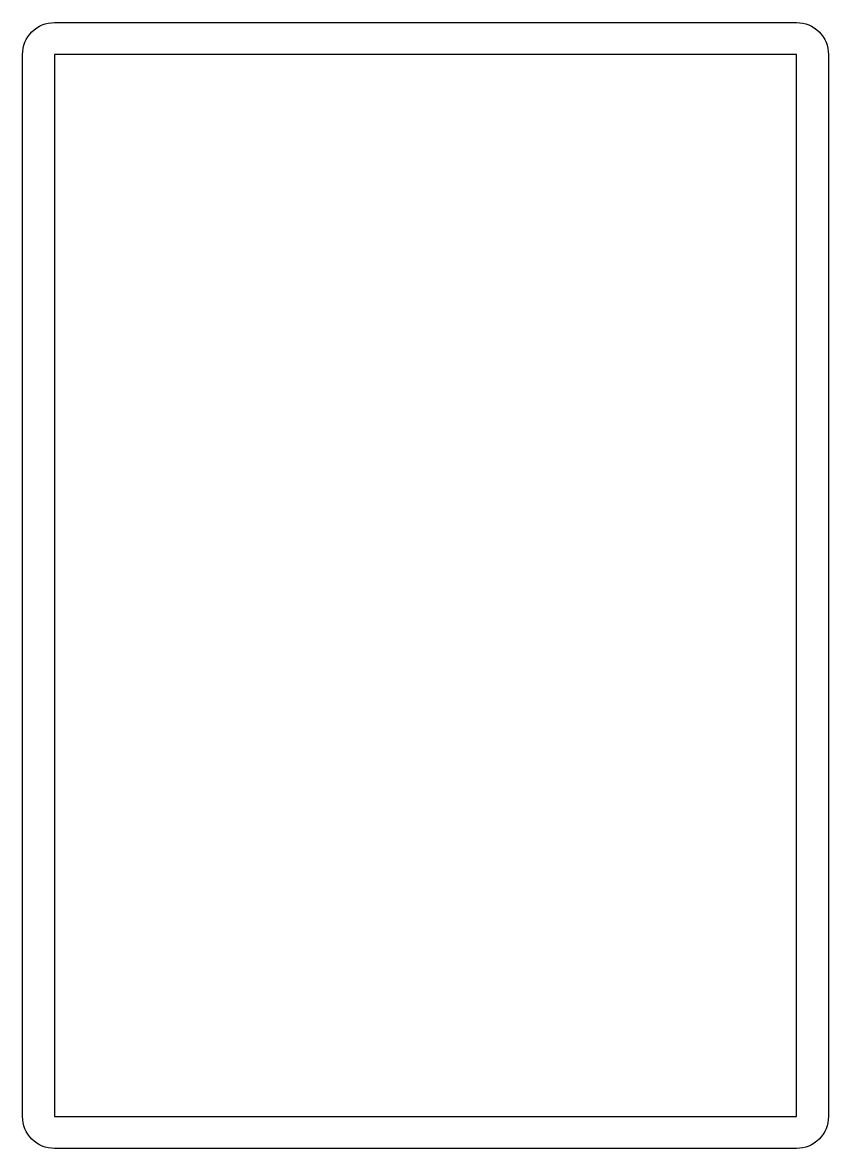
# Model space of a CAD drawing. Header units: millimetres. Extents: x -31.4 to 31.6, y -43.8 to 44.2.
import ezdxf

# ---------------------------------------------------------------- set-up
doc = ezdxf.new("R2010")
doc.units = ezdxf.units.MM
doc.layers.get('0').update_dxf_attribs({"linetype": 'CONTINUOUS'})

msp = doc.modelspace()

# ---------------------------------------------------------------- linework, layer by layer
msp.add_lwpolyline([(-31.394, -41.345), (-31.394, 41.655, -0.414214), (-28.894, 44.155), (29.106, 44.155, -0.414214), (31.606, 41.655), (31.606, -41.345, -0.414214), (29.106, -43.845), (-28.894, -43.845, -0.414214)], format="xyb", close=True)
msp.add_lwpolyline([(-28.894, 41.655), (-28.894, -41.345), (29.106, -41.345), (29.106, 41.655)], close=True)

doc.saveas('drawing.dxf')
